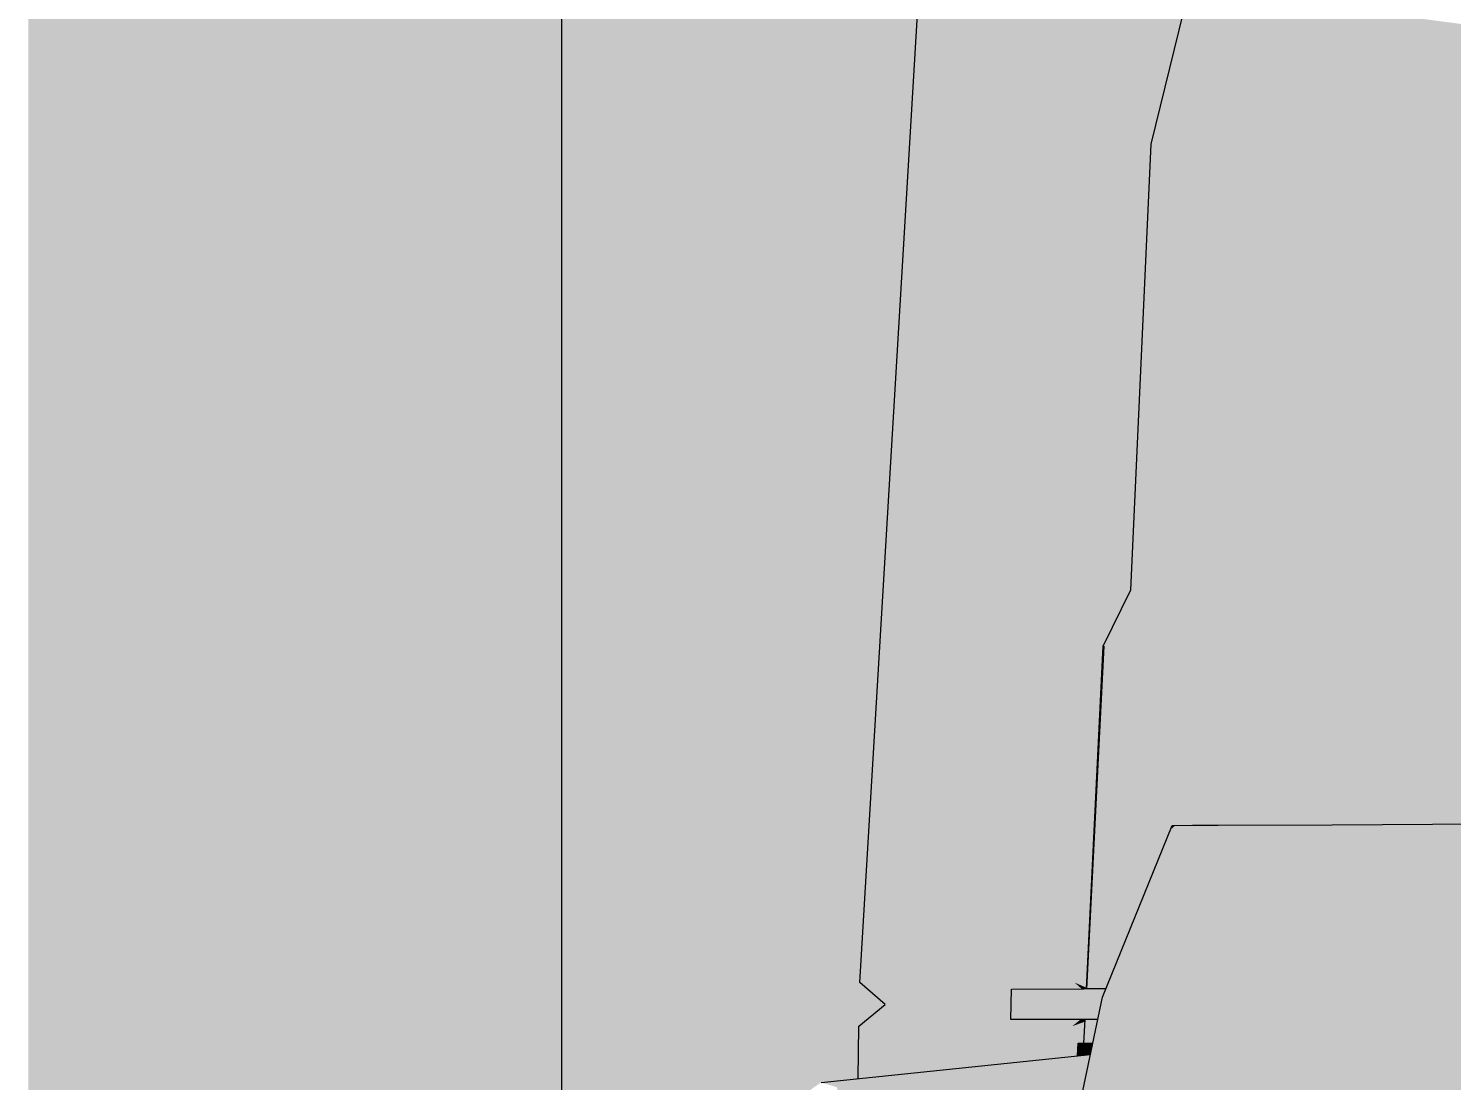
# Model space of a CAD drawing. Header units: millimetres. Extents: x 365175 to 2667127, y -330297 to -162108.
# Drawn here: x 1707989.7 to 1708373.4, y -325422.6 to -325139.2 of the extents above; entities that cross this region are included whole.
import ezdxf

# ---------------------------------------------------------------- set-up
doc = ezdxf.new("R2010")
doc.units = ezdxf.units.MM
doc.header["$MEASUREMENT"] = 0
for name, color, linetype in [('Cars', 7, 'Continuous'), ('Cotations - 1_100', 7, 'Continuous'), ('Portes ARCHICAD', 7, 'Continuous')]:
    doc.layers.add(name, color=color, linetype=linetype)
doc.styles.add('STYLE_GENERE_4', font='')
doc.styles.get('STYLE_GENERE_4').set_extended_font_data('Arial')
doc.dimstyles.new('STYLE_GENERE__3', dxfattribs={"dimtxt": 500, "dimasz": 190, "dimexe": 0.18, "dimexo": 0.0625, "dimgap": 0, "dimtad": 1, "dimlfac": 0.001, "dimzin": 0, "dimdsep": 46, "dimtxsty": 'STYLE_GENERE_4', "dimblk": 'ARROWHEAD_6', "dimblk1": 'ARROWHEAD_6', "dimblk2": 'ARROWHEAD_6', "dimcen": 0.09, "dimse1": 1, "dimse2": 1, "dimclrd": 5, "dimclre": 5, "dimclrt": 5, "dimazin": 0, "dimtfac": 1, "dimtdec": 4, "dimtmove": 0, "dimatfit": 3, "dimfxl": 0, "dimtolj": 1, "dimtzin": 0, "dimarcsym": 0})

# ---------------------------------------------------------------- blocks, each defined once
blk = doc.blocks.new('Élément de coupe_7_1', base_point=(1275690.65, -327096.82))
at = {"layer": 'Portes ARCHICAD', "linetype": 'Continuous', "lineweight": 0, "true_color": 0x000000}
for points in [[(1707989.74, -324696.82), (1707989.74, -327096.82), (1708179.75, -327096.82), (1708179.75, -326911.45), (1708173.43, -326911.45), (1708173.43, -327015.46), (1708133.43, -327015.46), (1708133.43, -325840.62), (1708110.49, -325837.51), (1708082.43, -325826.73), (1708071.18, -325802.79), (1708071.18, -325769.65), (1708079.67, -325742.83), (1708084.52, -325737.08), (1708121.21, -325721.73), (1708133.43, -325720.33), (1708133.43, -325690.33), (1708106.13, -325678.17), (1708104.28, -325673.38), (1708094.95, -325645.35), (1708102.83, -325511.08), (1708113.39, -325483.96), (1708117.99, -325477.42), (1708133.43, -325467.9), (1708133.43, -324696.82)], [(1707989.74, -325180.14), (1707989.74, -327096.82), (1708179.75, -327096.82), (1708179.75, -326911.45), (1708173.43, -326911.45), (1708173.43, -327015.46), (1708133.43, -327015.46), (1708133.43, -325840.62), (1708110.49, -325837.51), (1708082.43, -325826.73), (1708071.18, -325802.79), (1708071.18, -325769.65), (1708079.67, -325742.83), (1708084.52, -325737.08), (1708121.21, -325721.73), (1708133.43, -325720.33), (1708133.43, -325690.33), (1708106.13, -325678.17), (1708104.28, -325673.38), (1708094.95, -325645.35), (1708102.83, -325511.08), (1708113.39, -325483.96), (1708117.99, -325477.42), (1708133.43, -325467.9), (1708133.43, -325180.14)]]:
    blk.add_hatch(color=18, dxfattribs=at).paths.add_polyline_path(points)
blk = doc.blocks.new('Élément de coupe_13_1', base_point=(1275690.65, -327096.82))
at = {"layer": 'Cars', "linetype": 'Continuous', "lineweight": 0, "true_color": 0x000000}
for points in [[(1708133.43, -325467.9), (1708148.83, -325458.39), (1708185.86, -325452.69), (1708186.32, -325442.97), (1708192.74, -325430.63), (1708203.42, -325423.13), (1708213.46, -325422.09), (1708213.59, -325407.98), (1708220.76, -325402.1), (1708213.9, -325396.21), (1708230.95, -325110.09), (1708205.64, -325089.56), (1708205.64, -325030.88), (1708243.01, -325021.72), (1708243.01, -324941.66), (1708205.64, -324927.75), (1708205.64, -324859.52), (1708216.58, -324815.07), (1708239.99, -324791.86), (1708270.04, -324782.87), (1708511.67, -324833.37), (1708515.79, -324837.11), (1708527.06, -324836.58), (1708567.87, -324852.62), (1708983.41, -324842.38), (1709398.94, -324852.62), (1709439.76, -324836.58), (1709451.03, -324837.11), (1709455.15, -324833.37), (1709669.53, -324788.56), (1709813.43, -324632.97), (1708133.43, -324632.97)], [(1708213.9, -325396.21), (1708271.77, -325396.2), (1708230.95, -325110.09)], [(1708213.9, -325396.21), (1708271.77, -325396.2), (1708230.95, -325110.09)], [(1708307.87, -325119.65), (1708230.95, -325110.09), (1708271.77, -325396.2), (1708277.06, -325355.68), (1708279.46, -325305.61), (1708285.09, -325294.15), (1708287.68, -325274.32), (1708292.47, -325170.36), (1708301.24, -325134.47), (1708306.63, -325129.17)], [(1708307.87, -325119.65), (1708230.95, -325110.09), (1708271.77, -325396.2), (1708277.06, -325355.68), (1708279.46, -325305.61), (1708285.09, -325294.15), (1708287.68, -325274.32), (1708292.47, -325170.36), (1708301.24, -325134.47), (1708306.63, -325129.17)], [(1708320.68, -325117.35), (1708301.21, -325152.43), (1708323.34, -325131.01), (1708323.16, -325115.94)], [(1708301.21, -325152.43), (1708320.68, -325117.35), (1708315.72, -325120.23), (1708301.24, -325134.47)], [(1708307.61, -325140.89), (1708320.68, -325117.35), (1708315.72, -325120.23), (1708301.24, -325134.47), (1708301.22, -325146.74)], [(1708307.61, -325140.89), (1708323.29, -325126.74), (1708323.16, -325115.94), (1708320.68, -325117.35)], [(1708323.34, -325131.01), (1708301.21, -325152.43), (1708347.53, -325146.32)], [(1708380.74, -325138.56), (1708323.34, -325131.01), (1708347.53, -325146.32)], [(1708301.24, -325134.47), (1708292.27, -325188.35), (1708301.21, -325152.43)], [(1708301.24, -325134.47), (1708292.27, -325188.35), (1708301.21, -325152.43)], [(1708292.27, -325188.35), (1708301.24, -325134.47), (1708292.47, -325170.36)], [(1708292.27, -325188.35), (1708301.24, -325134.47), (1708292.47, -325170.36)], [(1708388.65, -325139.58), (1708380.74, -325138.56), (1708347.53, -325146.32)], [(1708388.65, -325139.58), (1708347.53, -325146.32), (1708356.24, -325147.29)], [(1708388.65, -325139.58), (1708356.24, -325147.29), (1708386.11, -325147.95)], [(1708347.53, -325146.32), (1708301.21, -325152.43), (1708326.6, -325168.31)], [(1708356.24, -325147.29), (1708347.53, -325146.32), (1708326.6, -325168.31)], [(1708356.24, -325147.29), (1708326.6, -325168.31), (1708335.8, -325169.02)], [(1708356.24, -325147.29), (1708335.8, -325169.02), (1708364.35, -325169.44)], [(1708386.11, -325147.95), (1708356.24, -325147.29), (1708364.35, -325169.44)], [(1708411.95, -325169.88), (1708386.11, -325147.95), (1708364.35, -325169.44)], [(1708292.27, -325188.35), (1708326.6, -325168.31), (1708301.21, -325152.43)], [(1708292.27, -325188.35), (1708326.6, -325168.31), (1708301.21, -325152.43)], [(1708326.6, -325168.31), (1708292.27, -325188.35), (1708317.95, -325204.54)], [(1708326.6, -325168.31), (1708292.27, -325188.35), (1708317.95, -325204.54)], [(1708335.8, -325169.02), (1708326.6, -325168.31), (1708317.95, -325204.54)], [(1708335.8, -325169.02), (1708326.6, -325168.31), (1708317.95, -325204.54)], [(1708292.47, -325170.36), (1708286.94, -325290.39), (1708287.26, -325290.39)], [(1708292.47, -325170.36), (1708286.94, -325290.39), (1708287.26, -325290.39)], [(1708292.47, -325170.36), (1708287.26, -325290.39), (1708292.27, -325188.35)], [(1708292.47, -325170.36), (1708287.26, -325290.39), (1708292.27, -325188.35)], [(1708317.95, -325204.54), (1708327.33, -325204.76), (1708335.8, -325169.02)], [(1708317.95, -325204.54), (1708327.33, -325204.76), (1708335.8, -325169.02)], [(1708335.8, -325169.02), (1708327.33, -325204.76), (1708364.35, -325169.44)], [(1708355.46, -325204.69), (1708364.35, -325169.44), (1708327.33, -325204.76)], [(1708355.46, -325204.69), (1708402.3, -325205.01), (1708364.35, -325169.44)], [(1708402.3, -325205.01), (1708411.95, -325169.88), (1708364.35, -325169.44)], [(1708287.26, -325290.39), (1708317.95, -325204.54), (1708292.27, -325188.35)], [(1708287.26, -325290.39), (1708317.95, -325204.54), (1708292.27, -325188.35)], [(1708317.95, -325204.54), (1708287.26, -325290.39), (1708312.71, -325290.39)], [(1708317.95, -325204.54), (1708287.26, -325290.39), (1708312.71, -325290.39)], [(1708317.95, -325204.54), (1708312.71, -325290.39), (1708327.33, -325204.76)], [(1708317.95, -325204.54), (1708312.71, -325290.39), (1708327.33, -325204.76)], [(1708327.33, -325204.76), (1708312.71, -325290.39), (1708322.36, -325290.39)], [(1708327.33, -325204.76), (1708312.71, -325290.39), (1708322.36, -325290.39)], [(1708350.42, -325290.39), (1708355.46, -325204.69), (1708322.36, -325290.39)], [(1708355.46, -325204.69), (1708327.33, -325204.76), (1708322.36, -325290.39)], [(1708350.42, -325290.39), (1708402.3, -325205.01), (1708355.46, -325204.69)], [(1708397.33, -325290.39), (1708402.3, -325205.01), (1708350.42, -325290.39)], [(1708287.68, -325274.32), (1708285.09, -325294.15), (1708286.94, -325290.39)], [(1708287.68, -325274.32), (1708285.09, -325294.15), (1708286.94, -325290.39)], [(1708286.94, -325290.39), (1708279.46, -325305.61), (1708279.75, -325305.61)], [(1708286.94, -325290.39), (1708279.46, -325305.61), (1708279.75, -325305.61)], [(1708287.26, -325290.39), (1708279.75, -325305.61), (1708306.02, -325305.61)], [(1708287.26, -325290.39), (1708279.75, -325305.61), (1708306.02, -325305.61)], [(1708286.94, -325290.39), (1708279.75, -325305.61), (1708287.26, -325290.39)], [(1708286.94, -325290.39), (1708279.75, -325305.61), (1708287.26, -325290.39)], [(1708287.26, -325290.39), (1708306.02, -325305.61), (1708312.71, -325290.39)], [(1708287.26, -325290.39), (1708306.02, -325305.61), (1708312.71, -325290.39)], [(1708316.09, -325305.61), (1708322.36, -325290.39), (1708306.02, -325305.61)], [(1708306.02, -325305.61), (1708322.36, -325290.39), (1708312.71, -325290.39)], [(1708308.05, -325301.01), (1708322.36, -325290.39), (1708312.71, -325290.39)], [(1708322.36, -325290.39), (1708316.09, -325305.61), (1708350.42, -325290.39)], [(1708350.42, -325290.39), (1708316.09, -325305.61), (1708345.26, -325305.61)], [(1708394.04, -325305.61), (1708397.33, -325290.39), (1708345.26, -325305.61)], [(1708345.26, -325305.61), (1708397.33, -325290.39), (1708350.42, -325290.39)], [(1708279.46, -325305.61), (1708275.03, -325397.9), (1708275.05, -325397.9), (1708279.75, -325305.61)], [(1708279.46, -325305.61), (1708275.03, -325397.9), (1708275.05, -325397.9), (1708279.75, -325305.61)], [(1708279.75, -325305.61), (1708275.05, -325397.9), (1708276.19, -325397.9), (1708306.02, -325305.61)], [(1708279.75, -325305.61), (1708275.05, -325397.9), (1708276.19, -325397.9), (1708306.02, -325305.61)], [(1708306.02, -325305.61), (1708276.19, -325397.9), (1708280.18, -325397.9), (1708298.07, -325353.9), (1708302.97, -325353.82)], [(1708306.02, -325305.61), (1708276.19, -325397.9), (1708280.18, -325397.9), (1708298.07, -325353.9), (1708302.97, -325353.82)], [(1708302.97, -325353.82), (1708303.54, -325353.81), (1708308, -325353.8), (1708316.09, -325305.61), (1708306.02, -325305.61)], [(1708302.97, -325353.82), (1708303.54, -325353.81), (1708308, -325353.8), (1708316.09, -325305.61), (1708306.02, -325305.61)], [(1708308, -325353.8), (1708310.5, -325353.8), (1708311.37, -325353.8), (1708316.09, -325305.61)], [(1708308, -325353.8), (1708310.5, -325353.8), (1708311.37, -325353.8), (1708316.09, -325305.61)], [(1708311.37, -325353.8), (1708313.18, -325353.79), (1708316.09, -325305.61)], [(1708311.37, -325353.8), (1708313.18, -325353.79), (1708316.09, -325305.61)], [(1708313.18, -325353.79), (1708327.79, -325353.76), (1708345.26, -325305.61), (1708316.09, -325305.61)], [(1708345.26, -325305.61), (1708327.79, -325353.76), (1708341.27, -325353.72), (1708342.32, -325353.71)], [(1708342.32, -325353.71), (1708366.86, -325353.55), (1708394.04, -325305.61), (1708345.26, -325305.61)], [(1708394.04, -325305.61), (1708366.86, -325353.55), (1708391.15, -325353.38)], [(1708277.06, -325355.68), (1708271.77, -325396.2), (1708275.05, -325397.65)], [(1708277.06, -325355.68), (1708271.77, -325396.2), (1708275.05, -325397.65)], [(1708303.54, -325353.81), (1708279.27, -325400.15), (1708287.49, -325400.06)], [(1708279.27, -325400.15), (1708303.54, -325353.81), (1708298.07, -325353.9)], [(1708287.49, -325400.06), (1708300.95, -325399.45), (1708310.5, -325353.8)], [(1708303.54, -325353.81), (1708287.49, -325400.06), (1708310.5, -325353.8)], [(1708298.96, -325353.89), (1708298.07, -325353.9), (1708297.62, -325355.02)], [(1708341.27, -325353.72), (1708300.95, -325399.45), (1708331.8, -325398.98)], [(1708310.5, -325353.8), (1708300.95, -325399.45), (1708341.27, -325353.72)], [(1708384.99, -325398.82), (1708391.55, -325353.38), (1708331.8, -325398.98)], [(1708331.8, -325398.98), (1708391.55, -325353.38), (1708341.27, -325353.72)], [(1708213.9, -325396.21), (1708220.76, -325402.1), (1708254.82, -325398.16), (1708254.82, -325397.97), (1708254.83, -325397.97), (1708256.53, -325397.96), (1708271.77, -325396.2)], [(1708213.9, -325396.21), (1708220.76, -325402.1), (1708254.82, -325398.16), (1708254.82, -325397.97), (1708254.83, -325397.97), (1708256.53, -325397.96), (1708271.77, -325396.2)], [(1708254.82, -325398.16), (1708220.76, -325402.1), (1708254.72, -325402.09)], [(1708254.82, -325398.16), (1708220.76, -325402.1), (1708254.72, -325402.09)], [(1708254.62, -325406.21), (1708273.9, -325406.14), (1708254.83, -325397.97)], [(1708254.62, -325406.21), (1708273.9, -325406.14), (1708254.83, -325397.97)], [(1708254.83, -325397.97), (1708254.82, -325397.97), (1708254.63, -325406.12)], [(1708254.83, -325397.97), (1708254.82, -325397.97), (1708254.63, -325406.12)], [(1708274.29, -325397.9), (1708254.83, -325397.97), (1708273.9, -325406.14)], [(1708274.29, -325397.9), (1708254.83, -325397.97), (1708273.9, -325406.14)], [(1708271.77, -325396.2), (1708256.53, -325397.96), (1708273.71, -325397.9)], [(1708271.77, -325396.2), (1708256.53, -325397.96), (1708273.71, -325397.9)], [(1708275.05, -325397.65), (1708271.77, -325396.2), (1708273.71, -325397.9), (1708274.29, -325397.9), (1708275.03, -325397.9)], [(1708275.05, -325397.65), (1708271.77, -325396.2), (1708273.71, -325397.9), (1708274.29, -325397.9), (1708275.03, -325397.9)], [(1708273.9, -325406.14), (1708278.03, -325406.14), (1708278.43, -325404.21), (1708274.29, -325397.9)], [(1708273.9, -325406.14), (1708278.03, -325406.14), (1708278.43, -325404.21), (1708274.29, -325397.9)], [(1708274.29, -325397.9), (1708278.43, -325404.21), (1708279.27, -325400.15), (1708279.94, -325398.49), (1708279.96, -325397.92)], [(1708274.29, -325397.9), (1708278.43, -325404.21), (1708279.27, -325400.15), (1708279.94, -325398.49), (1708279.96, -325397.92)], [(1708274.29, -325397.9), (1708279.96, -325397.92), (1708280.18, -325397.92), (1708280.18, -325397.9)], [(1708274.29, -325397.9), (1708279.96, -325397.92), (1708280.18, -325397.92), (1708280.18, -325397.9)], [(1708279.94, -325398.49), (1708280.18, -325397.92), (1708279.96, -325397.92)], [(1708279.94, -325398.49), (1708280.18, -325397.92), (1708279.96, -325397.92)], [(1708331.8, -325398.98), (1708294.66, -325447.1), (1708325.16, -325446.78)], [(1708294.66, -325447.1), (1708331.8, -325398.98), (1708300.95, -325399.45)], [(1708379.7, -325446.63), (1708384.99, -325398.82), (1708325.16, -325446.78)], [(1708325.16, -325446.78), (1708384.99, -325398.82), (1708331.8, -325398.98)], [(1708213.59, -325407.98), (1708271.16, -325407.97), (1708256.07, -325406.21), (1708254.62, -325406.21), (1708254.63, -325406.05), (1708220.76, -325402.1)], [(1708213.59, -325407.98), (1708271.16, -325407.97), (1708256.07, -325406.21), (1708254.62, -325406.21), (1708254.63, -325406.05), (1708220.76, -325402.1)], [(1708220.76, -325402.1), (1708254.63, -325406.05), (1708254.72, -325402.09)], [(1708220.76, -325402.1), (1708254.63, -325406.05), (1708254.72, -325402.09)], [(1708281.6, -325447.64), (1708287.49, -325400.06), (1708272.8, -325442.16)], [(1708287.49, -325400.06), (1708279.27, -325400.15), (1708272.8, -325442.16)], [(1708272.8, -325442.16), (1708279.27, -325400.15), (1708273.24, -325429.25)], [(1708294.66, -325447.1), (1708300.95, -325399.45), (1708281.6, -325447.64)], [(1708281.6, -325447.64), (1708300.95, -325399.45), (1708287.49, -325400.06)], [(1708273.9, -325406.14), (1708254.62, -325406.21), (1708278.01, -325406.21), (1708278.02, -325406.18)], [(1708273.9, -325406.14), (1708254.62, -325406.21), (1708278.01, -325406.21), (1708278.02, -325406.18)], [(1708273.35, -325406.21), (1708256.07, -325406.21), (1708271.16, -325407.97)], [(1708273.35, -325406.21), (1708256.07, -325406.21), (1708271.16, -325407.97)], [(1708271.16, -325407.97), (1708274.56, -325406.75), (1708274.59, -325406.21), (1708273.35, -325406.21)], [(1708271.16, -325407.97), (1708274.56, -325406.75), (1708274.59, -325406.21), (1708273.35, -325406.21)], [(1708278.03, -325406.14), (1708273.9, -325406.14), (1708278.02, -325406.18)], [(1708278.03, -325406.14), (1708273.9, -325406.14), (1708278.02, -325406.18)], [(1708274.59, -325406.21), (1708274.22, -325412.57), (1708274.3, -325412.57), (1708274.67, -325406.21)], [(1708274.59, -325406.21), (1708274.22, -325412.57), (1708274.3, -325412.57), (1708274.67, -325406.21)], [(1708274.67, -325406.21), (1708274.3, -325412.57), (1708274.43, -325412.57)], [(1708274.67, -325406.21), (1708274.3, -325412.57), (1708274.43, -325412.57)], [(1708274.67, -325406.21), (1708274.43, -325412.57), (1708276.7, -325412.57), (1708278.01, -325406.21)], [(1708274.67, -325406.21), (1708274.43, -325412.57), (1708276.7, -325412.57), (1708278.01, -325406.21)], [(1708213.46, -325422.09), (1708214.27, -325422), (1708213.59, -325407.98)], [(1708213.46, -325422.09), (1708214.27, -325422), (1708213.59, -325407.98)], [(1708213.59, -325407.98), (1708214.27, -325422), (1708270.76, -325416.12), (1708271.16, -325407.97)], [(1708213.59, -325407.98), (1708214.27, -325422), (1708270.76, -325416.12), (1708271.16, -325407.97)], [(1708271.16, -325407.97), (1708270.76, -325416.12), (1708270.95, -325416.1)], [(1708271.16, -325407.97), (1708270.76, -325416.12), (1708270.95, -325416.1)], [(1708270.95, -325416.1), (1708272.58, -325415.93), (1708272.78, -325412.57), (1708272.98, -325412.57), (1708274.22, -325412.57), (1708274.56, -325406.75), (1708271.16, -325407.97)], [(1708270.95, -325416.1), (1708272.58, -325415.93), (1708272.78, -325412.57), (1708272.98, -325412.57), (1708274.22, -325412.57), (1708274.56, -325406.75), (1708271.16, -325407.97)], [(1708272.58, -325415.93), (1708272.59, -325415.93), (1708272.78, -325412.57)], [(1708272.58, -325415.93), (1708272.59, -325415.93), (1708272.78, -325412.57)], [(1708272.59, -325415.93), (1708272.69, -325415.92), (1708272.78, -325412.57)], [(1708272.59, -325415.93), (1708272.69, -325415.92), (1708272.78, -325412.57)], [(1708272.78, -325412.57), (1708272.69, -325415.92), (1708272.72, -325415.91)], [(1708272.78, -325412.57), (1708272.69, -325415.92), (1708272.72, -325415.91)], [(1708272.78, -325412.57), (1708272.72, -325415.91), (1708272.87, -325415.9)], [(1708272.78, -325412.57), (1708272.72, -325415.91), (1708272.87, -325415.9)], [(1708276.7, -325412.57), (1708272.78, -325412.57), (1708273.13, -325415.87), (1708275.88, -325415.58), (1708275.88, -325415.14), (1708275.88, -325413.38), (1708276.53, -325413.38)], [(1708276.7, -325412.57), (1708272.78, -325412.57), (1708273.13, -325415.87), (1708275.88, -325415.58), (1708275.88, -325415.14), (1708275.88, -325413.38), (1708276.53, -325413.38)], [(1708272.78, -325412.57), (1708272.87, -325415.9), (1708273.13, -325415.87)], [(1708272.78, -325412.57), (1708272.87, -325415.9), (1708273.13, -325415.87)], [(1708276.53, -325413.38), (1708275.88, -325413.38), (1708275.88, -325415.58), (1708276.08, -325415.56)], [(1708276.53, -325413.38), (1708275.88, -325413.38), (1708275.88, -325415.58), (1708276.08, -325415.56)], [(1708203.42, -325423.13), (1708207.6, -325424.39), (1708276.04, -325415.74), (1708276.08, -325415.56)], [(1708207.6, -325424.39), (1708275.72, -325417.29), (1708276.04, -325415.74)], [(1708207.6, -325424.39), (1708211.37, -325432.19), (1708275.44, -325418.65), (1708275.72, -325417.29)], [(1708256.51, -325417.6), (1708257.75, -325418.06), (1708276.04, -325415.74), (1708276.08, -325415.56)], [(1708257.75, -325418.06), (1708260.11, -325418.92), (1708275.72, -325417.29), (1708276.04, -325415.74)], [(1708260.15, -325420.34), (1708259.47, -325422.03), (1708275.44, -325418.65), (1708275.72, -325417.29), (1708260.11, -325418.92)], [(1708211.37, -325432.19), (1708273.98, -325425.67), (1708275.44, -325418.65)], [(1708259.47, -325422.03), (1708257.3, -325427.41), (1708273.98, -325425.67), (1708275.44, -325418.65)]]:
    blk.add_hatch(color=18, dxfattribs=at).paths.add_polyline_path(points)
at = {"layer": 'Cars', "color": 7, "linetype": 'Continuous', "lineweight": 13}
for p, q in [((1708133.43, -324632.97), (1708133.43, -325467.9)), ((1708213.9, -325396.21), (1708230.95, -325110.09)), ((1708292.47, -325170.36), (1708301.24, -325134.47)), ((1708286.94, -325290.39), (1708292.47, -325170.36)), ((1708279.46, -325305.61), (1708286.94, -325290.39)), ((1708275.03, -325397.9), (1708279.46, -325305.61)), ((1708275.05, -325397.9), (1708279.75, -325305.61)), ((1708279.27, -325400.15), (1708298.07, -325353.9)), ((1708298.07, -325353.9), (1708303.54, -325353.81)), ((1708303.54, -325353.81), (1708310.5, -325353.8)), ((1708310.5, -325353.8), (1708341.27, -325353.72)), ((1708341.27, -325353.72), (1708391.55, -325353.38)), ((1708220.76, -325402.1), (1708213.9, -325396.21)), ((1708254.62, -325406.21), (1708254.82, -325397.97)), ((1708254.83, -325397.97), (1708274.29, -325397.9)), ((1708280.18, -325397.9), (1708274.29, -325397.9)), ((1708213.59, -325407.98), (1708220.76, -325402.1)), ((1708273.24, -325429.25), (1708279.27, -325400.15)), ((1708274.59, -325406.21), (1708254.62, -325406.21)), ((1708278.03, -325406.14), (1708273.9, -325406.14)), ((1708274.59, -325406.21), (1708274.22, -325412.57)), ((1708274.3, -325412.57), (1708274.67, -325406.21)), ((1708274.59, -325406.21), (1708274.67, -325406.21)), ((1708278.01, -325406.21), (1708274.67, -325406.21)), ((1708213.46, -325422.09), (1708213.59, -325407.98)), ((1708272.58, -325415.93), (1708272.78, -325412.57)), ((1708272.78, -325412.57), (1708276.7, -325412.57)), ((1708275.88, -325413.38), (1708276.53, -325413.38)), ((1708275.88, -325413.38), (1708275.88, -325415.58)), ((1708203.42, -325423.13), (1708276.08, -325415.56))]:
    blk.add_line(p, q, dxfattribs=at)
blk = doc.blocks.new('*D208', base_point=(1275690.65, -327096.82))
at = {"layer": 'Cotations - 1_100', "color": 5, "linetype": 'Continuous', "lineweight": 5}
for p, q in [((1697209.88, -315396.82), (1697009.88, -315196.82)), ((1697297.38, -315296.82), (1696922.38, -315296.82)), ((1697109.88, -327096.82), (1697109.88, -315296.82)), ((1697009.88, -326996.82), (1697209.88, -327196.82)), ((1697297.38, -327096.82), (1696922.38, -327096.82)), ((1697109.88, -327246.82), (1697109.88, -327096.82))]:
    blk.add_line(p, q, dxfattribs=at)
at = {"layer": 'Cotations - 1_100', "color": 5, "lineweight": 5, "char_height": 500, "attachment_point": 7, "rotation": 90, "style": 'STYLE_GENERE_4'}
for s, insert in [('\\A1;{\\pql;\\fArial|b0|i0|c0|p38;0,20}', (1697009.88, -316727.11)), ('\\A1;{\\pql;\\fArial|b0|i0|c0|p38;11,80}', (1697009.88, -322691.68))]:
    blk.add_mtext(s, dxfattribs=dict(at, insert=insert))
blk = doc.blocks.new('ARROWHEAD_6')
at = {"color": 0, "linetype": 'Continuous', "lineweight": 0}
for p, q in [((-0.5, -0.5), (0.5, 0.5)), ((0, 0), (-1, 0))]:
    blk.add_line(p, q, dxfattribs=at)

msp = doc.modelspace()

# ---------------------------------------------------------------- block references
at = {"layer": 'Cars', "lineweight": 0}
msp.add_blockref('Élément de coupe_13_1', (1275690.645, -327096.824), dxfattribs=at)
at = {"layer": 'Portes ARCHICAD', "lineweight": 0}
msp.add_blockref('Élément de coupe_7_1', (1275690.645, -327096.824), dxfattribs=at)

# ---------------------------------------------------------------- dimensions: what is measured, and where the dimension line sits
at = {"layer": 'Cotations - 1_100', "color": 5, "linetype": 'Continuous', "lineweight": 5}
dim = msp.add_linear_dim(base=(1697109.879, -315296.824), p1=(1712240.232, -327096.824), p2=(1714248.249, -315296.824), angle=90, dimstyle='STYLE_GENERE__3', dxfattribs=at)
dim.commit()
dim.dimension.update_dxf_attribs({"geometry": '*D208', "text_midpoint": (1696759.879, -321851.682), "dimtype": 160, "text_rotation": 90})

doc.saveas('drawing.dxf')
